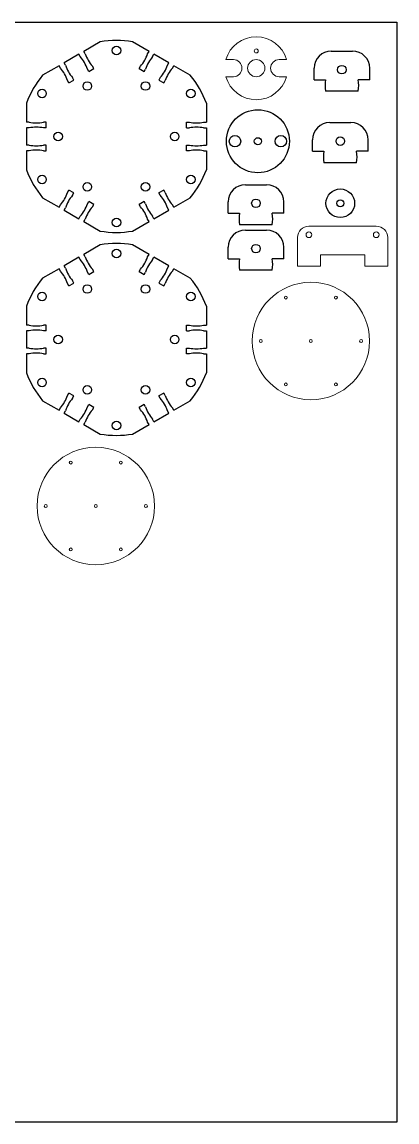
# Model space of a CAD drawing. Header units: millimetres. Extents: x 2288 to 2672, y 820 to 1204.
# Drawn here: x 2540.9 to 2671.8, y 819.8 to 1203.8 of the extents above; entities that cross this region are included whole.
import ezdxf

# ---------------------------------------------------------------- set-up
doc = ezdxf.new("R2010")
doc.units = ezdxf.units.MM

msp = doc.modelspace()

# ---------------------------------------------------------------- linework, layer by layer
for p, q in [((2287.84, 1203.8), (2671.84, 1203.8)), ((2671.84, 1203.8), (2671.84, 819.8)), ((2568.24, 1196.86), (2562.5, 1193.55)), ((2585.26, 1193.55), (2579.53, 1196.86)), ((2560.77, 1192.55), (2555.58, 1189.55)), ((2560.77, 1192.55), (2555.58, 1189.55)), ((2561.26, 1191.71), (2560.77, 1192.55)), ((2562.99, 1192.71), (2562.5, 1193.55)), ((2584.78, 1192.71), (2585.26, 1193.55)), ((2586.51, 1191.71), (2587, 1192.55)), ((2592.19, 1189.55), (2587, 1192.55)), ((2592.19, 1189.55), (2587, 1192.55)), ((2648.91, 1193.66), (2656.31, 1193.66)), ((2553.84, 1188.55), (2548.11, 1185.24)), ((2554.33, 1187.71), (2553.84, 1188.55)), ((2556.06, 1188.71), (2555.58, 1189.55)), ((2564.24, 1186.54), (2563.76, 1187.38)), ((2564.24, 1186.54), (2565.97, 1187.54)), ((2565.97, 1187.54), (2565.49, 1188.38)), ((2581.8, 1187.54), (2582.28, 1188.38)), ((2581.8, 1187.54), (2583.53, 1186.54)), ((2583.53, 1186.54), (2584.01, 1187.38)), ((2591.71, 1188.71), (2592.19, 1189.55)), ((2593.44, 1187.71), (2593.93, 1188.55)), ((2599.66, 1185.24), (2593.93, 1188.55)), ((2642.91, 1183.66), (2642.91, 1187.66)), ((2662.31, 1183.66), (2662.31, 1187.66)), ((2557.31, 1182.54), (2556.83, 1183.38)), ((2557.31, 1182.54), (2559.05, 1183.54)), ((2559.05, 1183.54), (2558.56, 1184.38)), ((2589.21, 1184.38), (2588.72, 1183.54)), ((2588.72, 1183.54), (2590.46, 1182.54)), ((2590.46, 1182.54), (2590.94, 1183.38)), ((2642.91, 1183.66), (2646.91, 1183.66)), ((2662.31, 1183.66), (2658.31, 1183.66)), ((2658.31, 1179.66), (2646.91, 1179.66)), ((2542.46, 1175.46), (2542.46, 1168.84)), ((2605.31, 1175.46), (2605.31, 1168.84)), ((2543.43, 1168.84), (2542.46, 1168.84)), ((2549.4, 1168.84), (2548.43, 1168.84)), ((2549.4, 1166.84), (2549.4, 1168.84)), ((2598.37, 1166.84), (2598.37, 1168.84)), ((2598.37, 1168.84), (2599.34, 1168.84)), ((2604.34, 1168.84), (2605.31, 1168.84)), ((2648.35, 1168.67), (2655.75, 1168.67)), ((2542.46, 1166.84), (2542.46, 1160.84)), ((2542.46, 1166.84), (2542.46, 1160.84)), ((2543.43, 1166.84), (2542.46, 1166.84)), ((2549.4, 1166.84), (2548.43, 1166.84)), ((2598.37, 1166.84), (2599.34, 1166.84)), ((2604.34, 1166.84), (2605.31, 1166.84)), ((2605.31, 1166.84), (2605.31, 1160.84)), ((2605.31, 1166.84), (2605.31, 1160.84)), ((2605.31, 1166.84), (2605.31, 1160.84)), ((2543.43, 1160.84), (2542.46, 1160.84)), ((2549.4, 1160.84), (2548.43, 1160.84)), ((2549.4, 1158.84), (2549.4, 1160.84)), ((2598.37, 1158.84), (2598.37, 1160.84)), ((2598.37, 1160.84), (2599.34, 1160.84)), ((2604.34, 1160.84), (2605.31, 1160.84)), ((2642.35, 1158.67), (2642.35, 1162.67)), ((2661.75, 1158.67), (2661.75, 1162.67)), ((2542.46, 1158.84), (2542.46, 1152.22)), ((2543.43, 1158.84), (2542.46, 1158.84)), ((2548.43, 1158.84), (2549.4, 1158.84)), ((2599.34, 1158.84), (2598.37, 1158.84)), ((2604.34, 1158.84), (2605.31, 1158.84)), ((2605.31, 1158.84), (2605.31, 1152.22)), ((2642.35, 1158.67), (2646.35, 1158.67)), ((2661.75, 1158.67), (2657.75, 1158.67)), ((2657.75, 1154.67), (2646.35, 1154.67)), ((2556.83, 1144.3), (2557.31, 1145.14)), ((2559.05, 1144.14), (2557.31, 1145.14)), ((2590.46, 1145.14), (2588.72, 1144.14)), ((2590.94, 1144.3), (2590.46, 1145.14)), ((2618.9, 1147.01), (2626.3, 1147.01)), ((2548.11, 1142.44), (2553.84, 1139.13)), ((2558.56, 1143.3), (2559.05, 1144.14)), ((2563.76, 1140.3), (2564.24, 1141.14)), ((2565.97, 1140.14), (2564.24, 1141.14)), ((2583.53, 1141.14), (2581.8, 1140.14)), ((2584.01, 1140.3), (2583.53, 1141.14)), ((2589.21, 1143.3), (2588.72, 1144.14)), ((2593.93, 1139.13), (2599.66, 1142.44)), ((2612.9, 1137.01), (2612.9, 1141.01)), ((2632.3, 1137.01), (2632.3, 1141.01)), ((2553.84, 1139.13), (2554.33, 1139.97)), ((2555.58, 1138.13), (2556.06, 1138.97)), ((2555.58, 1138.13), (2560.77, 1135.13)), ((2555.58, 1138.13), (2560.77, 1135.13)), ((2565.49, 1139.3), (2565.97, 1140.14)), ((2582.28, 1139.3), (2581.8, 1140.14)), ((2587, 1135.13), (2592.19, 1138.13)), ((2587, 1135.13), (2592.19, 1138.13)), ((2592.19, 1138.13), (2591.71, 1138.97)), ((2593.93, 1139.13), (2593.44, 1139.97)), ((2612.9, 1137.01), (2616.9, 1137.01)), ((2632.3, 1137.01), (2628.3, 1137.01)), ((2560.77, 1135.13), (2561.26, 1135.97)), ((2562.5, 1134.13), (2562.99, 1134.97)), ((2562.5, 1134.13), (2568.24, 1130.82)), ((2579.53, 1130.82), (2585.26, 1134.13)), ((2585.26, 1134.13), (2584.78, 1134.97)), ((2587, 1135.13), (2586.51, 1135.97)), ((2628.3, 1133.01), (2616.9, 1133.01)), ((2618.9, 1131.18), (2626.3, 1131.18)), ((2568.24, 1126), (2562.5, 1122.69)), ((2585.26, 1122.69), (2579.53, 1126)), ((2612.9, 1121.18), (2612.9, 1125.18)), ((2632.3, 1121.18), (2632.3, 1125.18)), ((2560.77, 1121.69), (2555.58, 1118.69)), ((2560.77, 1121.69), (2555.58, 1118.69)), ((2561.26, 1120.85), (2560.77, 1121.69)), ((2562.99, 1121.85), (2562.5, 1122.69)), ((2584.78, 1121.85), (2585.26, 1122.69)), ((2586.51, 1120.85), (2587, 1121.69)), ((2592.19, 1118.69), (2587, 1121.69)), ((2592.19, 1118.69), (2587, 1121.69)), ((2553.84, 1117.69), (2548.11, 1114.38)), ((2554.33, 1116.85), (2553.84, 1117.69)), ((2556.06, 1117.85), (2555.58, 1118.69)), ((2565.97, 1116.68), (2565.49, 1117.52)), ((2581.8, 1116.68), (2582.28, 1117.52)), ((2591.71, 1117.85), (2592.19, 1118.69)), ((2593.44, 1116.85), (2593.93, 1117.69)), ((2599.66, 1114.38), (2593.93, 1117.69)), ((2612.9, 1121.18), (2616.9, 1121.18)), ((2632.3, 1121.18), (2628.3, 1121.18)), ((2564.24, 1115.68), (2563.76, 1116.52)), ((2564.24, 1115.68), (2565.97, 1116.68)), ((2581.8, 1116.68), (2583.53, 1115.68)), ((2583.53, 1115.68), (2584.01, 1116.52)), ((2628.3, 1117.18), (2616.9, 1117.18)), ((2557.31, 1111.68), (2556.83, 1112.52)), ((2557.31, 1111.68), (2559.05, 1112.68)), ((2559.05, 1112.68), (2558.56, 1113.52)), ((2589.21, 1113.52), (2588.72, 1112.68)), ((2588.72, 1112.68), (2590.46, 1111.68)), ((2590.46, 1111.68), (2590.94, 1112.52)), ((2542.46, 1104.6), (2542.46, 1097.98)), ((2605.31, 1104.6), (2605.31, 1097.98)), ((2543.43, 1097.98), (2542.46, 1097.98)), ((2542.46, 1095.98), (2542.46, 1089.98)), ((2542.46, 1095.98), (2542.46, 1089.98)), ((2543.43, 1095.98), (2542.46, 1095.98)), ((2549.4, 1097.98), (2548.43, 1097.98)), ((2549.4, 1095.98), (2548.43, 1095.98)), ((2549.4, 1095.98), (2549.4, 1097.98)), ((2598.37, 1095.98), (2598.37, 1097.98)), ((2598.37, 1097.98), (2599.34, 1097.98)), ((2598.37, 1095.98), (2599.34, 1095.98)), ((2604.34, 1097.98), (2605.31, 1097.98)), ((2604.34, 1095.98), (2605.31, 1095.98)), ((2605.31, 1095.98), (2605.31, 1089.98)), ((2605.31, 1095.98), (2605.31, 1089.98)), ((2605.31, 1095.98), (2605.31, 1089.98)), ((2543.43, 1089.98), (2542.46, 1089.98)), ((2542.46, 1087.98), (2542.46, 1081.36)), ((2543.43, 1087.98), (2542.46, 1087.98)), ((2549.4, 1089.98), (2548.43, 1089.98)), ((2548.43, 1087.98), (2549.4, 1087.98)), ((2549.4, 1087.98), (2549.4, 1089.98)), ((2598.37, 1087.98), (2598.37, 1089.98)), ((2598.37, 1089.98), (2599.34, 1089.98)), ((2599.34, 1087.98), (2598.37, 1087.98)), ((2604.34, 1089.98), (2605.31, 1089.98)), ((2604.34, 1087.98), (2605.31, 1087.98)), ((2605.31, 1087.98), (2605.31, 1081.36)), ((2548.11, 1071.58), (2553.84, 1068.27)), ((2556.83, 1073.44), (2557.31, 1074.28)), ((2559.05, 1073.28), (2557.31, 1074.28)), ((2558.56, 1072.44), (2559.05, 1073.28)), ((2590.46, 1074.28), (2588.72, 1073.28)), ((2589.21, 1072.44), (2588.72, 1073.28)), ((2590.94, 1073.44), (2590.46, 1074.28)), ((2593.93, 1068.27), (2599.66, 1071.58)), ((2553.84, 1068.27), (2554.33, 1069.11)), ((2555.58, 1067.27), (2556.06, 1068.11)), ((2563.76, 1069.44), (2564.24, 1070.28)), ((2565.97, 1069.28), (2564.24, 1070.28)), ((2565.49, 1068.44), (2565.97, 1069.28)), ((2583.53, 1070.28), (2581.8, 1069.28)), ((2582.28, 1068.44), (2581.8, 1069.28)), ((2584.01, 1069.44), (2583.53, 1070.28)), ((2592.19, 1067.27), (2591.71, 1068.11)), ((2593.93, 1068.27), (2593.44, 1069.11)), ((2555.58, 1067.27), (2560.77, 1064.27)), ((2555.58, 1067.27), (2560.77, 1064.27)), ((2560.77, 1064.27), (2561.26, 1065.11)), ((2562.5, 1063.27), (2562.99, 1064.11)), ((2585.26, 1063.27), (2584.78, 1064.11)), ((2587, 1064.27), (2586.51, 1065.11)), ((2587, 1064.27), (2592.19, 1067.27)), ((2587, 1064.27), (2592.19, 1067.27)), ((2562.5, 1063.27), (2568.24, 1059.96)), ((2579.53, 1059.96), (2585.26, 1063.27)), ((2671.84, 819.8), (2287.84, 819.8))]:
    msp.add_line(p, q)
at = {"color": 7, "linetype": 'Continuous', "lineweight": 15}
for p, q in [((2612.11, 1190.68), (2614.7, 1190.68)), ((2630.7, 1190.68), (2633.28, 1190.68)), ((2614.7, 1184.68), (2612.11, 1184.68)), ((2633.28, 1184.68), (2630.7, 1184.68)), ((2664.6, 1132.54), (2641.1, 1132.54)), ((2637.1, 1128.54), (2637.1, 1118.54)), ((2668.6, 1118.54), (2668.6, 1128.54)), ((2645.1, 1122.54), (2660.6, 1122.54)), ((2645.1, 1118.54), (2645.1, 1122.54)), ((2660.6, 1122.54), (2660.6, 1118.54)), ((2637.1, 1118.54), (2645.1, 1118.54)), ((2660.6, 1118.54), (2668.6, 1118.54))]:
    msp.add_line(p, q, dxfattribs=at)
for centre, radius in [((2573.88, 1193.84), 1.5), ((2652.61, 1187.16), 1.5), ((2563.72, 1181.45), 1.5), ((2584.05, 1181.45), 1.5), ((2547.9, 1178.84), 1.5), ((2599.87, 1178.84), 1.5), ((2623.28, 1162.17), 11), ((2553.55, 1163.84), 1.5), ((2594.22, 1163.84), 1.5), ((2615.28, 1162.17), 2), ((2631.28, 1162.17), 2), ((2652.05, 1162.17), 1.5), ((2623.28, 1162.17), 1.25), ((2547.9, 1148.84), 1.5), ((2599.87, 1148.84), 1.5), ((2563.72, 1146.23), 1.5), ((2584.05, 1146.23), 1.5), ((2652.05, 1140.51), 5), ((2622.6, 1140.51), 1.5), ((2652.05, 1140.51), 1.25), ((2573.88, 1133.84), 1.5), ((2622.6, 1124.68), 1.5), ((2573.88, 1122.98), 1.5), ((2563.72, 1110.59), 1.5), ((2584.05, 1110.59), 1.5), ((2547.9, 1107.98), 1.5), ((2599.87, 1107.98), 1.5), ((2553.55, 1092.98), 1.5), ((2594.22, 1092.98), 1.5), ((2547.9, 1077.98), 1.5), ((2599.87, 1077.98), 1.5), ((2563.72, 1075.37), 1.5), ((2584.05, 1075.37), 1.5), ((2573.88, 1062.98), 1.5)]:
    msp.add_circle(centre, radius)
for centre, radius in [((2622.7, 1193.68), 0.7), ((2622.7, 1187.68), 3), ((2641.1, 1129.54), 1), ((2664.6, 1129.54), 1), ((2641.78, 1092.44), 20.5), ((2633.03, 1107.6), 0.5), ((2650.53, 1107.6), 0.5), ((2624.28, 1092.44), 0.5), ((2641.78, 1092.44), 0.5), ((2659.28, 1092.44), 0.5), ((2633.03, 1077.28), 0.5), ((2650.53, 1077.28), 0.5), ((2566.69, 1034.84), 20.5), ((2557.94, 1050), 0.5), ((2575.44, 1050), 0.5), ((2549.19, 1034.84), 0.5), ((2566.69, 1034.84), 0.5), ((2584.19, 1034.84), 0.5), ((2557.94, 1019.69), 0.5), ((2575.44, 1019.69), 0.5)]:
    msp.add_circle(centre, radius, dxfattribs=at)
for centre, radius, start, end in [((2622.7, 1187.68), 11, 15.8266, 164.1734), ((2614.7, 1187.68), 3, 270, 90), ((2630.7, 1187.68), 3, 90, 270), ((2622.7, 1187.68), 11, 195.8266, 344.1734), ((2641.1, 1128.54), 4, 90, 180), ((2664.6, 1128.54), 4, 0, 90)]:
    msp.add_arc(centre, radius, start, end, dxfattribs=at)
for centre, radius, start, end in [((2573.88, 1163.84), 33.5, 80.2934, 99.7066), ((2551.76, 1183.34), 12.66, 18.6103, 41.3897), ((2574.99, 1196.75), 12.66, 198.6103, 221.3897), ((2572.78, 1196.75), 12.66, 318.6103, 341.3897), ((2596.01, 1183.34), 12.66, 138.6103, 161.3897), ((2648.91, 1187.66), 6, 90, 180), ((2656.31, 1187.66), 6, 0, 90), ((2544.83, 1179.34), 12.66, 18.6103, 41.3897), ((2568.06, 1192.75), 12.66, 198.6103, 221.3897), ((2579.71, 1192.75), 12.66, 318.6103, 341.3897), ((2602.94, 1179.34), 12.66, 138.6103, 161.3897), ((2573.88, 1163.84), 33.5, 140.2934, 159.7066), ((2573.88, 1163.84), 33.5, 20.2934, 39.7066), ((2660.17, 1181.66), 13.41, 171.4217, 188.5783), ((2645.05, 1181.66), 13.41, 351.4217, 8.5783), ((2545.93, 1181.25), 12.66, 258.6103, 281.3897), ((2601.84, 1181.25), 12.66, 258.6103, 281.3897), ((2648.35, 1162.67), 6, 90, 180), ((2655.75, 1162.67), 6, 0, 90), ((2545.93, 1154.43), 12.66, 78.6103, 101.3897), ((2601.84, 1154.43), 12.66, 78.6103, 101.3897), ((2545.93, 1173.25), 12.66, 258.6103, 281.3897), ((2601.84, 1173.25), 12.66, 258.6103, 281.3897), ((2545.93, 1146.43), 12.66, 78.6103, 101.3897), ((2601.84, 1146.43), 12.66, 78.6103, 101.3897), ((2659.61, 1156.67), 13.41, 171.4217, 188.5783), ((2644.49, 1156.67), 13.41, 351.4217, 8.5783), ((2573.88, 1163.84), 33.5, 200.2934, 219.7066), ((2573.88, 1163.84), 33.5, 320.2934, 339.7066), ((2618.9, 1141.01), 6, 90, 180), ((2626.3, 1141.01), 6, 0, 90), ((2544.83, 1148.34), 12.66, 318.6103, 341.3897), ((2568.06, 1134.93), 12.66, 138.6103, 161.3897), ((2579.71, 1134.93), 12.66, 18.6103, 41.3897), ((2602.94, 1148.34), 12.66, 198.6103, 221.3897), ((2551.76, 1144.34), 12.66, 318.6103, 341.3897), ((2574.99, 1130.93), 12.66, 138.6103, 161.3897), ((2572.78, 1130.93), 12.66, 18.6103, 41.3897), ((2596.01, 1144.34), 12.66, 198.6103, 221.3897), ((2630.16, 1135.01), 13.41, 171.4217, 188.5783), ((2615.04, 1135.01), 13.41, 351.4217, 8.5783), ((2573.88, 1163.84), 33.5, 260.2934, 279.7066), ((2618.9, 1125.18), 6, 90, 180), ((2626.3, 1125.18), 6, 0, 90), ((2573.88, 1092.98), 33.5, 80.2934, 99.7066), ((2574.99, 1125.89), 12.66, 198.6103, 221.3897), ((2572.78, 1125.89), 12.66, 318.6103, 341.3897), ((2568.06, 1121.89), 12.66, 198.6103, 221.3897), ((2551.76, 1112.48), 12.66, 18.6103, 41.3897), ((2596.01, 1112.48), 12.66, 138.6103, 161.3897), ((2579.71, 1121.89), 12.66, 318.6103, 341.3897), ((2630.16, 1119.18), 13.41, 171.4217, 188.5783), ((2615.04, 1119.18), 13.41, 351.4217, 8.5783), ((2573.88, 1092.98), 33.5, 140.2934, 159.7066), ((2544.83, 1108.48), 12.66, 18.6103, 41.3897), ((2602.94, 1108.48), 12.66, 138.6103, 161.3897), ((2573.88, 1092.98), 33.5, 20.2934, 39.7066), ((2545.93, 1110.39), 12.66, 258.6103, 281.3897), ((2545.93, 1083.57), 12.66, 78.6103, 101.3897), ((2601.84, 1110.39), 12.66, 258.6103, 281.3897), ((2601.84, 1083.57), 12.66, 78.6103, 101.3897), ((2545.93, 1102.39), 12.66, 258.6103, 281.3897), ((2545.93, 1075.57), 12.66, 78.6103, 101.3897), ((2601.84, 1102.39), 12.66, 258.6103, 281.3897), ((2601.84, 1075.57), 12.66, 78.6103, 101.3897), ((2573.88, 1092.98), 33.5, 200.2934, 219.7066), ((2573.88, 1092.98), 33.5, 320.2934, 339.7066), ((2544.83, 1077.48), 12.66, 318.6103, 341.3897), ((2568.06, 1064.07), 12.66, 138.6103, 161.3897), ((2579.71, 1064.07), 12.66, 18.6103, 41.3897), ((2602.94, 1077.48), 12.66, 198.6103, 221.3897), ((2551.76, 1073.48), 12.66, 318.6103, 341.3897), ((2574.99, 1060.07), 12.66, 138.6103, 161.3897), ((2572.78, 1060.07), 12.66, 18.6103, 41.3897), ((2596.01, 1073.48), 12.66, 198.6103, 221.3897), ((2573.88, 1092.98), 33.5, 260.2934, 279.7066)]:
    msp.add_arc(centre, radius, start, end)

doc.saveas('drawing.dxf')
